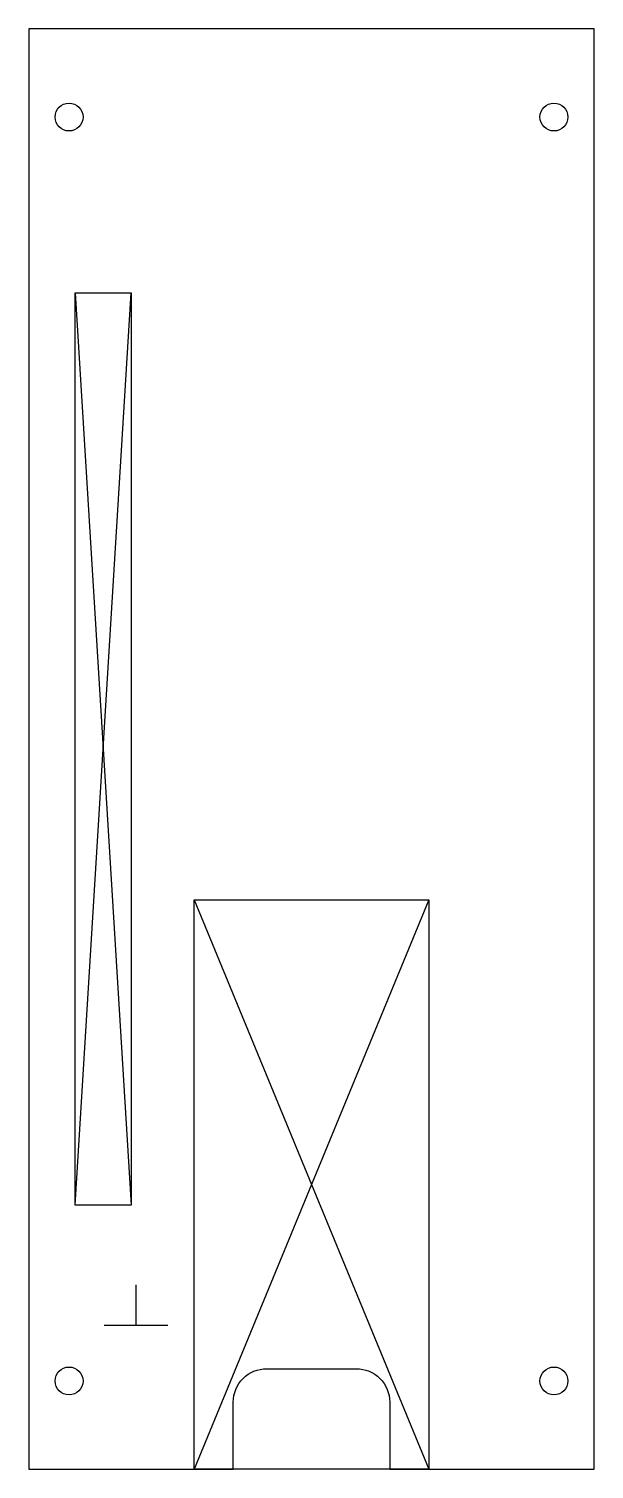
# Model space of a CAD drawing. Header units: millimetres. Extents: x 0 to 51, y -129 to 0.
import ezdxf

# ---------------------------------------------------------------- set-up
doc = ezdxf.new("R2010")
doc.units = ezdxf.units.MM
doc.layers.get('0').update_dxf_attribs({"linetype": 'CONTINUOUS'})

msp = doc.modelspace()

# ---------------------------------------------------------------- linework, layer by layer
for p, q in [((4.15, -105.34), (9.15, -23.66)), ((4.15, -23.66), (9.15, -105.34)), ((14.8, -78), (35.8, -129)), ((35.8, -78), (14.8, -129)), ((9.6, -116.1), (9.6, -112.5)), ((6.75, -116.1), (12.45, -116.1))]:
    msp.add_line(p, q)
msp.add_lwpolyline([(18.3, -129), (18.3, -123, -0.414214), (21.3, -120), (29.3, -120, -0.414214), (32.3, -123), (32.3, -129), (50.6, -129), (50.6, 0), (0, 0), (0, -129)], format="xyb", close=True)
for points in [[(4.15, -105.34), (4.15, -23.66), (9.15, -23.66), (9.15, -105.34)], [(35.8, -129), (14.8, -129), (14.8, -78), (35.8, -78)]]:
    msp.add_lwpolyline(points, close=True)
for centre in [(3.6, -7.9), (47, -7.9), (3.6, -121.1), (47, -121.1)]:
    msp.add_circle(centre, 1.25)

doc.saveas('drawing.dxf')
